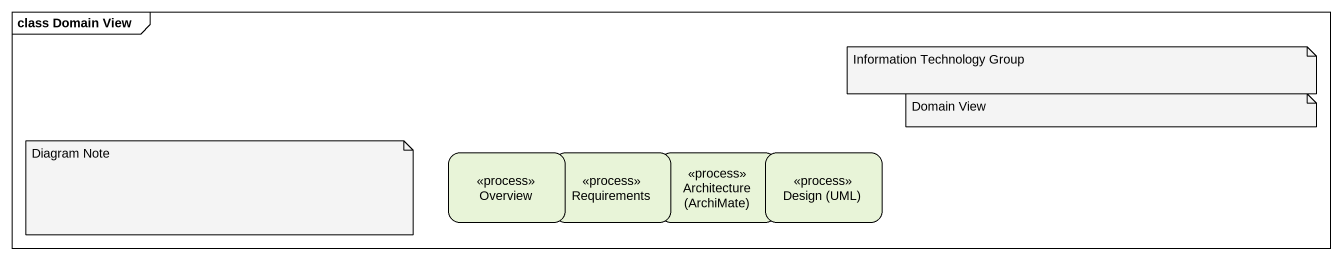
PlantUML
@startuml
mainframe class Domain View
hide empty description
state Overview <<process>>
state Requirements <<process>>
state "Architecture (ArchiMate)" as Architecture_ArchiMate <<process>>
state "Design (UML)" as Design_UML <<process>>
note as N1
  Information Technology Group
end note
note as N2
  Domain View
end note
note as N3
  Diagram Note
end note
@enduml
